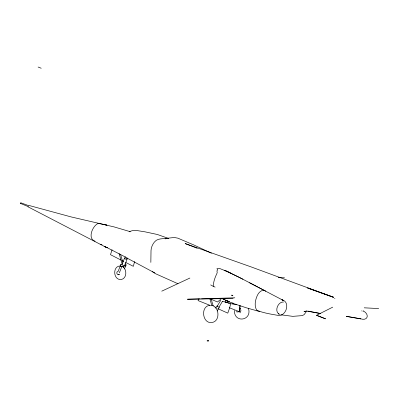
<?xml version="1.0" encoding="UTF-8"?>
<svg xmlns="http://www.w3.org/2000/svg" width="408" height="408" viewBox="0 0 408 408"><rect width="100%" height="100%" fill="white"/><g stroke="black" fill="none" stroke-linecap="round" stroke-linejoin="round"><path stroke-width="0.61" d="M150.843 262.375L151.016 250.583C151.21 247.411 152.464 244.305 154.555 241.903C157.029 238.68 161.379 238.828 165.016 238.501L174.313 237.492L177.878 238.17L193.555 244.841L211.41 253.195M215.077 287.099L213.221 286.324C213.399 281.724 215.123 277.16 216.918 273.482L217.234 272.192L216.903 271.019L217.699 269.744L216.918 268.683L219.499 268.428L227.715 271.718L224.533 270.239L238.859 277.149M239.624 305.311L239.7 311.834L229.225 307.698M166.821 238.19L165.158 238.904M239.409 310.493L240.363 305.75M112.052 249.808L110.486 254.669L121.059 260.09M134.574 261.579L133.339 266.327L125.679 262.436M118.157 271.284L120.656 264.95M121.967 264.644L124.455 258.346L124.868 258.055M125.48 256.846C123.099 258.514 127.235 260.702 127.163 258.019M119.355 272.809L122.084 265.894M123.272 267.424L123.726 266.271M124.471 268.943L125.837 265.486M198.778 299.028L198.079 300.599L209.931 305.317M215.648 308.045L216.888 305.98L217.648 306.097M220.759 300.293L217.234 306.179L218.101 306.913L218.979 307.163L222.498 301.272M217.168 310.978L219.331 307.362L218.979 306.918M305.964 312.166L304.144 314.619L302.308 315.614L292.781 316.348L280.796 314.792M221.717 298.426L217.5 301.991L209.702 298.651M118.672 274.533L118.228 274.457M20.706 203.373L20.4 203.199L20.696 202.735L27.356 205.178M28.366 206.672C27.392 207.223 27.606 205.158 28.468 205.316L71.15 216.923L114.097 226.909L129.917 231.581M316.547 315.308L325.467 318.801L316.547 315.308L332.693 307.168M161.782 291.164L189.863 278.052M99.776 223.615L98.415 223.344C92.647 225.435 87.093 238.706 95.023 241.194M306.775 311.08L304.001 311.518L306.678 311.064L320.336 313.522M117.886 271.427C115.571 271.957 117.259 276.002 119.503 274.451L119.197 274.385M209.636 305.378C200.231 306.357 202.45 324.115 211.905 322.468C220.912 321.519 219.361 304.904 210.477 305.286M122.079 264.236L120.85 264.374C120.003 264.787 120.146 266.261 121.028 266.551L121.344 266.531M120.692 266.001C112.95 265.348 112.822 278.603 119.84 279.531C127.021 280.087 127.724 268.75 121.972 266.271M121.956 266.465L125.924 265.878L126.021 264.328L125.149 263.905M240.613 312.747L239.848 312.701M187.542 299.222L200.201 298.865M201.465 298.829L234.814 297.799M187.476 299.243L233.096 298.467M236.773 304.388L234.325 304.373L230.061 303.496M283.504 302.012C277.843 301.568 273.957 311.651 279.439 314.288L278.297 313.839M278.195 277.542L284.539 277.833M364.242 307.821L378.68 308.56M259.774 311.304L258.284 311.192L246.356 307.805L232.504 303.215M38.128 67.034L41.198 68.238M27.974 206.79L106.116 247.345L107.707 247.483M100.715 244.545L101.995 244.662M232.631 295.295L231.504 295.168L232.912 295.8M225.425 300.212L228.001 301.589L233.279 303.21M130.142 231.79L129.188 231.647L132.269 230.683L135.966 230.393L145.217 231.877L157.417 234.503L168.739 238.517M360.616 318.816C367.985 321.218 369.536 314.323 363.615 311.125M346.361 316.363L360.769 318.842L346.453 316.373M307.948 311.11L320.346 313.446M222.207 301.313L229.016 303.011M105.473 224.834L106.957 225.145L98.415 223.344M333.606 297.264L307.601 287.997L333.361 297.228L250.971 266.852L185.15 243.561L193.071 246.641M224.395 299.661L222.809 298.891L229.383 301.793L225.537 300.104M193.183 246.687L197.171 248.278M20.522 203.429L26.969 206.086M215.011 307.454L216.138 307.928M217.831 308.637L227.776 313.13L229.786 307.52L230.561 304.021L225.109 301.675M122.762 265.46L124.517 265.72L127.118 259.233L126.745 258.682M225.313 302.022L226.318 302.455M177.949 283.728L155.887 273.875L152.424 271.672M334.57 298.426L334.937 298.595M126.317 257.514L104.652 246.406L106.116 247.345M240.159 309.453C241.041 309.738 241.184 311.217 240.338 311.63L236.91 311.987L236.354 311.544M242.903 279.22L227.822 271.764L230.719 273.197M121.931 260.534L123.537 261.35M258.162 287.237L264.659 290.578M239.404 277.42L283.178 300.354L281.928 299.778C290.613 301.772 286.426 316.159 278.48 315.45C271.325 314.221 263.711 313.064 257.004 310.371C255.015 307.969 255.041 304.633 255.372 301.696C256.27 297.095 258.626 289.91 264.369 290.251L265.73 291.205M126.536 257.82L154.826 272.967M249.569 282.754L252.868 284.463M253.419 284.748L257.637 286.962M210.717 284.927L213.221 286.324M361.753 310.82L362.146 311.115M363.263 310.835L363.574 311.105M211.089 298.804L213.17 305.98M209.967 299.12L211.696 305.097M120.564 254.449L122.818 262.222M119.095 253.572L122.216 264.333M227.827 301.002L228.001 301.589M248.482 308.443C252.261 320.744 234.029 323.478 234.411 310.473M240.475 308.637L240.083 308.693L240.475 308.637M208.743 340.858L207.162 340.879L208.743 340.858"/></g></svg>
